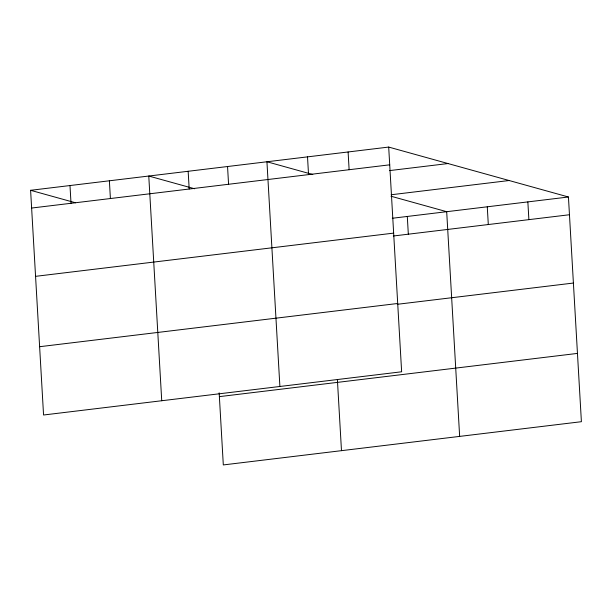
<?xml version="1.0" encoding="UTF-8"?>
<svg xmlns="http://www.w3.org/2000/svg" width="612" height="612" viewBox="0 0 612 612"><rect width="100%" height="100%" fill="white"/><g stroke="black" fill="none" stroke-linecap="round" stroke-linejoin="round"><path stroke-width="0.92" d="M388.689 147.071L401.64 371.782L43.559 415.005L30.6 190.301L388.689 147.071L568.441 196.995L581.4 421.699L223.311 464.929L219.157 392.827M31.625 208.042L389.706 164.819M389.492 170.61L448.007 163.549M391.152 194.761L509.123 180.525M392.3 218.262L568.441 196.995M35.565 276.341L393.646 233.118M393.325 236.002L569.466 214.743M39.619 346.706L397.708 303.483M397.257 304.302L573.406 283.042M219.379 396.63L577.46 353.407M312.778 174.504L266.939 161.767L279.891 386.478M390.969 196.215L446.691 211.691L459.65 436.394M194.608 188.764L148.77 176.034L161.729 400.738M30.6 190.301L75.536 202.779M527.858 201.899L528.883 219.639M487.274 206.795L488.299 224.543M407.301 216.449L408.326 234.197M348.106 151.975L349.123 169.723M337.38 379.509L341.481 450.662M307.522 156.871L308.54 174.619M227.549 166.525L228.574 184.273M188.159 171.276L189.185 189.024M109.38 180.792L110.405 198.533M69.99 185.543L71.015 203.291"/></g></svg>
